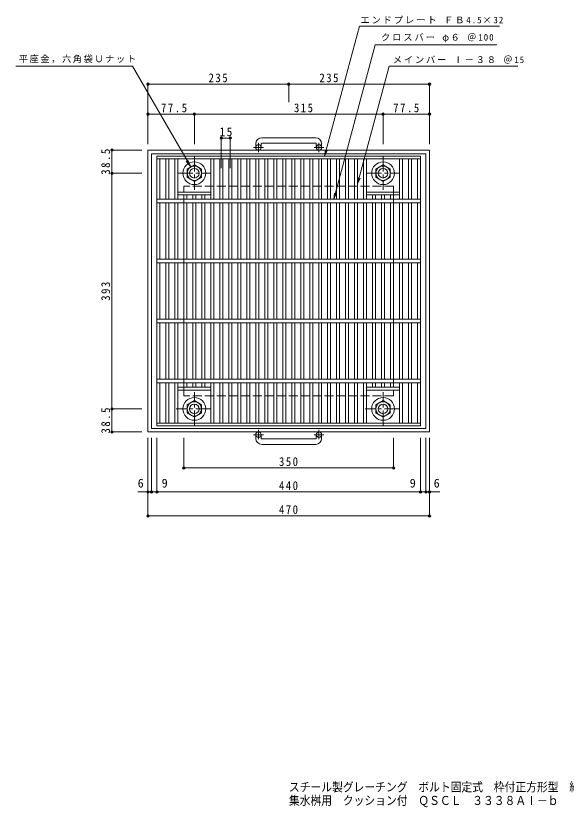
# Model space of a CAD drawing. Units: millimetres at full size, sheet at 1:5. Extents: x -883 to 783, y -688 to 631.
# Drawn here: x -883 to 36, y -688 to 631 of the extents above; entities that cross this region are included whole.
import ezdxf
from ezdxf.enums import TextEntityAlignment as Align

# ---------------------------------------------------------------- set-up
doc = ezdxf.new("R2010")
doc.units = ezdxf.units.MM
doc.header["$LTSCALE"] = 5
doc.header["$PDMODE"] = 32
doc.header["$PDSIZE"] = 4
doc.linetypes.add('CHAIN1', pattern=[8, 5, -1, 1, -1])
doc.linetypes.add('DASHED3', pattern=[4, 3, -1])
for name, color, linetype, lineweight in [('E-1', 2, 'Continuous', 9), ('E-2', 3, 'Continuous', 9), ('E-4', 7, 'Continuous', 9), ('E-5', 7, 'Continuous', 9)]:
    doc.layers.add(name, color=color, linetype=linetype, lineweight=lineweight)
doc.layers.add('F-5_F-5ﾚｲﾔ', color=2, linetype='Continuous')
doc.styles.add('ＭＳ ゴシック', font='')
doc.styles.get('ＭＳ ゴシック').set_extended_font_data('MS Gothic')

msp = doc.modelspace()

# ---------------------------------------------------------------- linework, layer by layer
at = {"layer": 'E-1'}
for p, q in [((-382.327, 427.907), (-472.326, 427.907)), ((-482.327, 417.907), (-482.327, 411.807)), ((-473.327, 417.907), (-473.327, 411.807)), ((-472.326, 418.907), (-382.327, 418.907)), ((-381.327, 417.907), (-381.327, 411.807)), ((-372.327, 417.907), (-372.327, 411.807)), ((-192.327, 407.307), (-662.327, 407.307)), ((-662.327, -62.693), (-662.327, 407.307)), ((-198.326, 401.307), (-656.326, 401.307)), ((-656.326, -56.693), (-656.326, 401.307)), ((-198.326, 401.307), (-198.326, -56.693)), ((-192.327, 407.307), (-192.327, -62.693)), ((-596.826, 375.735), (-584.827, 382.664)), ((-596.826, 361.879), (-596.826, 375.735)), ((-584.827, 382.664), (-572.826, 375.735)), ((-572.826, 375.735), (-572.826, 361.879)), ((-281.826, 375.735), (-269.827, 382.664)), ((-281.826, 361.879), (-281.826, 375.735)), ((-269.827, 382.664), (-257.826, 375.735)), ((-257.826, 375.735), (-257.826, 361.879)), ((-584.827, 354.95), (-596.826, 361.879)), ((-572.826, 361.879), (-584.827, 354.95)), ((-269.827, 354.95), (-281.826, 361.879)), ((-257.826, 361.879), (-269.827, 354.95)), ((-192.327, -62.693), (-662.327, -62.693)), ((-198.326, -56.693), (-656.326, -56.693)), ((-482.327, -73.294), (-482.327, -67.194)), ((-473.327, -73.294), (-473.327, -67.194)), ((-472.326, -74.294), (-382.327, -74.294)), ((-381.327, -73.294), (-381.327, -67.194)), ((-372.327, -73.294), (-372.327, -67.194)), ((-382.327, -83.293), (-472.326, -83.293))]:
    msp.add_line(p, q, dxfattribs=at)
at = {"layer": 'E-1', "linetype": 'CHAIN1'}
for p, q in [((-469.664, 411.807), (-486.071, 411.807)), ((-477.827, 403.7), (-477.827, 419.297)), ((-368.664, 411.807), (-385.071, 411.807)), ((-376.826, 403.7), (-376.826, 419.297)), ((-584.827, 396.444), (-584.827, 341.17)), ((-269.827, 396.444), (-269.827, 341.17)), ((-612.463, 368.807), (-557.19, 368.807)), ((-297.463, 368.807), (-242.19, 368.807)), ((-584.827, -51.83), (-584.827, 3.443)), ((-269.827, -51.83), (-269.827, 3.443)), ((-557.19, -24.194), (-614.963, -24.194)), ((-242.19, -24.194), (-299.963, -24.194)), ((-477.827, -59.086), (-477.827, -74.683)), ((-376.826, -59.086), (-376.826, -74.683)), ((-469.664, -67.194), (-486.071, -67.194)), ((-368.664, -67.194), (-385.071, -67.194))]:
    msp.add_line(p, q, dxfattribs=at)
at = {"layer": 'E-1', "linetype": 'DASHED3'}
for p, q in [((-252.327, 347.308), (-602.326, 347.308)), ((-602.326, -2.694), (-602.326, 347.308)), ((-252.327, 347.308), (-252.327, -2.694)), ((-252.327, -2.694), (-602.326, -2.694))]:
    msp.add_line(p, q, dxfattribs=at)
at = {"layer": 'E-1'}
for points in [[(-596.827, -31.121), (-596.827, -17.265), (-584.827, -10.336), (-572.827, -17.265), (-572.827, -31.121), (-584.827, -38.05)], [(-281.827, -31.121), (-281.827, -17.265), (-269.827, -10.336), (-257.827, -17.265), (-257.827, -31.121), (-269.827, -38.05)]]:
    msp.add_lwpolyline(points, close=True, dxfattribs=at)
for centre, radius in [((-477.827, 411.807), 4.5), ((-376.827, 411.807), 4.5), ((-584.827, 368.807), 19), ((-269.827, 368.807), 19), ((-584.827, 368.807), 12), ((-584.827, 368.807), 8), ((-269.827, 368.807), 12), ((-269.827, 368.807), 8), ((-584.827, -24.194), 19), ((-584.827, -24.194), 12), ((-269.827, -24.194), 19), ((-269.827, -24.194), 12), ((-584.827, -24.194), 8), ((-269.827, -24.194), 8), ((-477.827, -67.194), 4.5), ((-376.827, -67.194), 4.5)]:
    msp.add_circle(centre, radius, dxfattribs=at)
for centre, radius, start, end in [((-472.326, 417.907), 10, 90, 180), ((-382.327, 417.907), 10, 0, 90), ((-472.326, 417.907), 1, 90, 180), ((-382.327, 417.907), 1, 0, 90), ((-472.326, -73.294), 10, 180, 270), ((-472.326, -73.294), 1, 180, 270), ((-382.327, -73.294), 10, 270, 0), ((-382.327, -73.294), 1, 270, 0)]:
    msp.add_arc(centre, radius, start, end, dxfattribs=at)
at = {"layer": 'E-2'}
for p, q in [((-647.326, 397.307), (-647.326, -52.693)), ((-647.326, 397.307), (-207.326, 397.307)), ((-647.326, 392.806), (-207.326, 392.806)), ((-642.326, 325.306), (-642.326, 392.806)), ((-632.326, 325.306), (-632.326, 392.806)), ((-627.327, 325.306), (-627.327, 392.806)), ((-617.326, 325.306), (-617.326, 392.806)), ((-612.327, 325.306), (-612.327, 392.806)), ((-557.326, 325.306), (-557.326, 392.806)), ((-552.327, 325.306), (-552.327, 392.806)), ((-542.326, 325.306), (-542.326, 392.806)), ((-537.327, 325.306), (-537.327, 392.806)), ((-527.326, 325.306), (-527.326, 392.806)), ((-522.327, 325.306), (-522.327, 392.806)), ((-512.326, 325.306), (-512.326, 392.806)), ((-507.327, 325.306), (-507.327, 392.806)), ((-497.326, 325.306), (-497.326, 392.806)), ((-492.327, 325.306), (-492.327, 392.806)), ((-482.326, 325.306), (-482.326, 392.806)), ((-477.327, 325.306), (-477.327, 392.806)), ((-467.326, 325.306), (-467.326, 392.806)), ((-462.327, 325.306), (-462.327, 392.806)), ((-452.326, 325.306), (-452.326, 392.806)), ((-447.327, 325.306), (-447.327, 392.806)), ((-437.326, 325.306), (-437.326, 392.806)), ((-432.327, 325.306), (-432.327, 392.806)), ((-422.326, 325.306), (-422.326, 392.806)), ((-417.327, 325.306), (-417.327, 392.806)), ((-407.326, 325.306), (-407.326, 392.806)), ((-402.327, 325.306), (-402.327, 392.806)), ((-392.326, 325.306), (-392.326, 392.806)), ((-387.327, 325.306), (-387.327, 392.806)), ((-377.326, 325.306), (-377.326, 392.806)), ((-372.327, 325.306), (-372.327, 392.806)), ((-362.326, 325.306), (-362.326, 392.806)), ((-357.327, 325.306), (-357.327, 392.806)), ((-347.326, 325.306), (-347.326, 392.806)), ((-342.327, 325.306), (-342.327, 392.806)), ((-332.326, 325.306), (-332.326, 392.806)), ((-327.327, 325.306), (-327.327, 392.806)), ((-317.326, 325.306), (-317.326, 392.806)), ((-312.327, 325.306), (-312.327, 392.806)), ((-302.326, 325.306), (-302.326, 392.806)), ((-297.327, 325.306), (-297.327, 392.806)), ((-242.326, 325.306), (-242.326, 392.806)), ((-237.327, 325.306), (-237.327, 392.806)), ((-227.326, 325.306), (-227.326, 392.806)), ((-222.327, 325.306), (-222.327, 392.806)), ((-212.326, 325.306), (-212.326, 392.806)), ((-612.327, 337.307), (-557.327, 337.307)), ((-612.327, 332.807), (-557.327, 332.807)), ((-602.326, 325.306), (-602.326, 332.807)), ((-597.327, 325.306), (-597.327, 332.807)), ((-587.326, 325.306), (-587.326, 332.807)), ((-582.327, 325.306), (-582.327, 332.807)), ((-572.326, 325.306), (-572.326, 332.807)), ((-567.327, 325.306), (-567.327, 332.807)), ((-297.326, 337.307), (-242.326, 337.307)), ((-297.326, 332.807), (-242.326, 332.807)), ((-287.326, 325.306), (-287.326, 332.807)), ((-282.327, 325.306), (-282.327, 332.807)), ((-272.326, 325.306), (-272.326, 332.807)), ((-267.327, 325.306), (-267.327, 332.807)), ((-257.326, 325.306), (-257.326, 332.807)), ((-252.327, 325.306), (-252.327, 332.807)), ((-207.326, 325.306), (-647.326, 325.306)), ((-207.326, 319.306), (-647.326, 319.306)), ((-642.326, 225.307), (-642.326, 319.306)), ((-632.326, 225.307), (-632.326, 319.306)), ((-627.327, 225.307), (-627.327, 319.306)), ((-617.326, 225.307), (-617.326, 319.306)), ((-612.327, 225.307), (-612.327, 319.306)), ((-602.326, 225.307), (-602.326, 319.306)), ((-597.327, 225.307), (-597.327, 319.306)), ((-587.326, 225.307), (-587.326, 319.306)), ((-582.327, 225.307), (-582.327, 319.306)), ((-572.326, 225.307), (-572.326, 319.306)), ((-567.327, 225.307), (-567.327, 319.306)), ((-557.326, 225.307), (-557.326, 319.306)), ((-552.327, 225.307), (-552.327, 319.306)), ((-542.326, 225.307), (-542.326, 319.306)), ((-537.327, 225.307), (-537.327, 319.306)), ((-527.326, 225.307), (-527.326, 319.306)), ((-522.327, 225.307), (-522.327, 319.306)), ((-512.326, 225.307), (-512.326, 319.306)), ((-507.327, 225.307), (-507.327, 319.306)), ((-497.326, 225.307), (-497.326, 319.306)), ((-492.327, 225.307), (-492.327, 319.306)), ((-482.326, 225.307), (-482.326, 319.306)), ((-477.327, 225.307), (-477.327, 319.306)), ((-467.326, 225.307), (-467.326, 319.306)), ((-462.327, 225.307), (-462.327, 319.306)), ((-452.326, 225.307), (-452.326, 319.306)), ((-447.327, 225.307), (-447.327, 319.306)), ((-437.326, 225.307), (-437.326, 319.306)), ((-432.327, 225.307), (-432.327, 319.306)), ((-422.326, 225.307), (-422.326, 319.306)), ((-417.327, 225.307), (-417.327, 319.306)), ((-407.326, 225.307), (-407.326, 319.306)), ((-402.327, 225.307), (-402.327, 319.306)), ((-392.326, 225.307), (-392.326, 319.306)), ((-387.327, 225.307), (-387.327, 319.306)), ((-377.326, 225.307), (-377.326, 319.306)), ((-372.327, 225.307), (-372.327, 319.306)), ((-362.326, 225.307), (-362.326, 319.306)), ((-357.327, 225.307), (-357.327, 319.306)), ((-347.326, 225.307), (-347.326, 319.306)), ((-342.327, 225.307), (-342.327, 319.306)), ((-332.326, 225.307), (-332.326, 319.306)), ((-327.327, 225.307), (-327.327, 319.306)), ((-317.326, 225.307), (-317.326, 319.306)), ((-312.327, 225.307), (-312.327, 319.306)), ((-302.326, 225.307), (-302.326, 319.306)), ((-297.327, 225.307), (-297.327, 319.306)), ((-287.326, 225.307), (-287.326, 319.306)), ((-282.327, 225.307), (-282.327, 319.306)), ((-272.326, 225.307), (-272.326, 319.306)), ((-267.327, 225.307), (-267.327, 319.306)), ((-257.326, 225.307), (-257.326, 319.306)), ((-252.327, 225.307), (-252.327, 319.306)), ((-242.326, 225.307), (-242.326, 319.306)), ((-237.327, 225.307), (-237.327, 319.306)), ((-227.326, 225.307), (-227.326, 319.306)), ((-222.327, 225.307), (-222.327, 319.306)), ((-212.326, 225.307), (-212.326, 319.306)), ((-207.326, 225.306), (-647.326, 225.306)), ((-207.326, 219.306), (-647.326, 219.306)), ((-642.326, 125.307), (-642.326, 219.306)), ((-632.326, 125.307), (-632.326, 219.306)), ((-627.327, 125.307), (-627.327, 219.306)), ((-617.326, 125.307), (-617.326, 219.306)), ((-612.327, 125.307), (-612.327, 219.306)), ((-602.326, 125.307), (-602.326, 219.306)), ((-597.327, 125.307), (-597.327, 219.306)), ((-587.326, 125.307), (-587.326, 219.306)), ((-582.327, 125.307), (-582.327, 219.306)), ((-572.326, 125.307), (-572.326, 219.306)), ((-567.327, 125.307), (-567.327, 219.306)), ((-557.326, 125.307), (-557.326, 219.306)), ((-552.327, 125.307), (-552.327, 219.306)), ((-542.326, 125.307), (-542.326, 219.306)), ((-537.327, 125.307), (-537.327, 219.306)), ((-527.326, 125.307), (-527.326, 219.306)), ((-522.327, 125.307), (-522.327, 219.306)), ((-512.326, 125.307), (-512.326, 219.306)), ((-507.327, 125.307), (-507.327, 219.306)), ((-497.326, 125.307), (-497.326, 219.306)), ((-492.327, 125.307), (-492.327, 219.306)), ((-482.326, 125.307), (-482.326, 219.306)), ((-477.327, 125.307), (-477.327, 219.306)), ((-467.326, 125.307), (-467.326, 219.306)), ((-462.327, 125.307), (-462.327, 219.306)), ((-452.326, 125.307), (-452.326, 219.306)), ((-447.327, 125.307), (-447.327, 219.306)), ((-437.326, 125.307), (-437.326, 219.306)), ((-432.327, 125.307), (-432.327, 219.306)), ((-422.326, 125.307), (-422.326, 219.306)), ((-417.327, 125.307), (-417.327, 219.306)), ((-407.326, 125.307), (-407.326, 219.306)), ((-402.327, 125.307), (-402.327, 219.306)), ((-392.326, 125.307), (-392.326, 219.306)), ((-387.327, 125.307), (-387.327, 219.306)), ((-377.326, 125.307), (-377.326, 219.306)), ((-372.327, 125.307), (-372.327, 219.306)), ((-362.326, 125.307), (-362.326, 219.306)), ((-357.327, 125.307), (-357.327, 219.306)), ((-347.326, 125.307), (-347.326, 219.306)), ((-342.327, 125.307), (-342.327, 219.306)), ((-332.326, 125.307), (-332.326, 219.306)), ((-327.327, 125.307), (-327.327, 219.306)), ((-317.326, 125.307), (-317.326, 219.306)), ((-312.327, 125.307), (-312.327, 219.306)), ((-302.326, 125.307), (-302.326, 219.306)), ((-297.327, 125.307), (-297.327, 219.306)), ((-287.326, 125.307), (-287.326, 219.306)), ((-282.327, 125.307), (-282.327, 219.306)), ((-272.326, 125.307), (-272.326, 219.306)), ((-267.327, 125.307), (-267.327, 219.306)), ((-257.326, 125.307), (-257.326, 219.306)), ((-252.327, 125.307), (-252.327, 219.306)), ((-242.326, 125.307), (-242.326, 219.306)), ((-237.327, 125.307), (-237.327, 219.306)), ((-227.326, 125.307), (-227.326, 219.306)), ((-222.327, 125.307), (-222.327, 219.306)), ((-212.326, 125.307), (-212.326, 219.306)), ((-207.326, 125.307), (-647.326, 125.307)), ((-207.326, 119.306), (-647.326, 119.306)), ((-642.326, 25.306), (-642.326, 119.306)), ((-632.326, 25.306), (-632.326, 119.306)), ((-627.327, 25.306), (-627.327, 119.306)), ((-617.326, 25.306), (-617.326, 119.306)), ((-612.327, 25.306), (-612.327, 119.306)), ((-602.326, 25.306), (-602.326, 119.306)), ((-597.327, 25.306), (-597.327, 119.306)), ((-587.326, 25.306), (-587.326, 119.306)), ((-582.327, 25.306), (-582.327, 119.306)), ((-572.326, 25.306), (-572.326, 119.306)), ((-567.327, 25.306), (-567.327, 119.306)), ((-557.326, 25.306), (-557.326, 119.306)), ((-552.327, 25.306), (-552.327, 119.306)), ((-542.326, 25.306), (-542.326, 119.306)), ((-537.327, 25.306), (-537.327, 119.306)), ((-527.326, 25.306), (-527.326, 119.306)), ((-522.327, 25.306), (-522.327, 119.306)), ((-512.326, 25.306), (-512.326, 119.306)), ((-507.327, 25.306), (-507.327, 119.306)), ((-497.326, 25.306), (-497.326, 119.306)), ((-492.327, 25.306), (-492.327, 119.306)), ((-482.326, 25.306), (-482.326, 119.306)), ((-477.327, 25.306), (-477.327, 119.306)), ((-467.326, 25.306), (-467.326, 119.306)), ((-462.327, 25.306), (-462.327, 119.306)), ((-452.326, 25.306), (-452.326, 119.306)), ((-447.327, 25.306), (-447.327, 119.306)), ((-437.326, 25.306), (-437.326, 119.306)), ((-432.327, 25.306), (-432.327, 119.306)), ((-422.326, 25.306), (-422.326, 119.306)), ((-417.327, 25.306), (-417.327, 119.306)), ((-407.326, 25.306), (-407.326, 119.306)), ((-402.327, 25.306), (-402.327, 119.306)), ((-392.326, 25.306), (-392.326, 119.306)), ((-387.327, 25.306), (-387.327, 119.306)), ((-377.326, 25.306), (-377.326, 119.306)), ((-372.327, 25.306), (-372.327, 119.306)), ((-362.326, 25.306), (-362.326, 119.306)), ((-357.327, 25.306), (-357.327, 119.306)), ((-347.326, 25.306), (-347.326, 119.306)), ((-342.327, 25.306), (-342.327, 119.306)), ((-332.326, 25.306), (-332.326, 119.306)), ((-327.327, 25.306), (-327.327, 119.306)), ((-317.326, 25.306), (-317.326, 119.306)), ((-312.327, 25.306), (-312.327, 119.306)), ((-302.326, 25.306), (-302.326, 119.306)), ((-297.327, 25.306), (-297.327, 119.306)), ((-287.326, 25.306), (-287.326, 119.306)), ((-282.327, 25.306), (-282.327, 119.306)), ((-272.326, 25.306), (-272.326, 119.306)), ((-267.327, 25.306), (-267.327, 119.306)), ((-257.326, 25.306), (-257.326, 119.306)), ((-252.327, 25.306), (-252.327, 119.306)), ((-242.326, 25.306), (-242.326, 119.306)), ((-237.327, 25.306), (-237.327, 119.306)), ((-227.326, 25.306), (-227.326, 119.306)), ((-222.327, 25.306), (-222.327, 119.306)), ((-212.326, 25.306), (-212.326, 119.306)), ((-207.326, 25.307), (-647.326, 25.307)), ((-207.326, 19.307), (-647.326, 19.307)), ((-642.326, -48.193), (-642.326, 19.307)), ((-632.326, -48.193), (-632.326, 19.307)), ((-627.327, -48.193), (-627.327, 19.307)), ((-617.326, -48.193), (-617.326, 19.307)), ((-612.327, -48.193), (-612.327, 19.307)), ((-602.326, 11.807), (-602.326, 19.307)), ((-597.327, 11.807), (-597.327, 19.307)), ((-587.326, 11.807), (-587.326, 19.307)), ((-582.327, 11.807), (-582.327, 19.307)), ((-572.326, 11.807), (-572.326, 19.307)), ((-567.327, 11.807), (-567.327, 19.307)), ((-557.326, -48.193), (-557.326, 19.307)), ((-552.327, -48.193), (-552.327, 19.307)), ((-542.326, -48.193), (-542.326, 19.307)), ((-537.327, -48.193), (-537.327, 19.307)), ((-527.326, -48.193), (-527.326, 19.307)), ((-522.327, -48.193), (-522.327, 19.307)), ((-512.326, -48.193), (-512.326, 19.307)), ((-507.327, -48.193), (-507.327, 19.307)), ((-497.326, -48.193), (-497.326, 19.307)), ((-492.327, -48.193), (-492.327, 19.307)), ((-482.326, -48.193), (-482.326, 19.307)), ((-477.327, -48.193), (-477.327, 19.307)), ((-467.326, -48.193), (-467.326, 19.307)), ((-462.327, -48.193), (-462.327, 19.307)), ((-452.326, -48.193), (-452.326, 19.307)), ((-447.327, -48.193), (-447.327, 19.307)), ((-437.326, -48.193), (-437.326, 19.307)), ((-432.327, -48.193), (-432.327, 19.307)), ((-422.326, -48.193), (-422.326, 19.307)), ((-417.327, -48.193), (-417.327, 19.307)), ((-407.326, -48.193), (-407.326, 19.307)), ((-402.327, -48.193), (-402.327, 19.307)), ((-392.326, -48.193), (-392.326, 19.307)), ((-387.327, -48.193), (-387.327, 19.307)), ((-377.326, -48.193), (-377.326, 19.307)), ((-372.327, -48.193), (-372.327, 19.307)), ((-362.326, -48.193), (-362.326, 19.307)), ((-357.327, -48.193), (-357.327, 19.307)), ((-347.326, -48.193), (-347.326, 19.307)), ((-342.327, -48.193), (-342.327, 19.307)), ((-332.326, -48.193), (-332.326, 19.307)), ((-327.327, -48.193), (-327.327, 19.307)), ((-317.326, -48.193), (-317.326, 19.307)), ((-312.327, -48.193), (-312.327, 19.307)), ((-302.326, -48.193), (-302.326, 19.307)), ((-297.327, -48.193), (-297.327, 19.307)), ((-287.326, 11.807), (-287.326, 19.307)), ((-282.327, 11.807), (-282.327, 19.307)), ((-272.326, 11.807), (-272.326, 19.307)), ((-267.327, 11.807), (-267.327, 19.307)), ((-257.326, 11.807), (-257.326, 19.307)), ((-252.327, 11.807), (-252.327, 19.307)), ((-242.326, -48.193), (-242.326, 19.307)), ((-237.327, -48.193), (-237.327, 19.307)), ((-227.326, -48.193), (-227.326, 19.307)), ((-222.327, -48.193), (-222.327, 19.307)), ((-212.326, -48.193), (-212.326, 19.307)), ((-612.327, 11.807), (-557.327, 11.807)), ((-612.327, 7.307), (-557.327, 7.307)), ((-297.326, 11.807), (-242.326, 11.807)), ((-297.326, 7.307), (-242.326, 7.307)), ((-207.326, -48.193), (-647.326, -48.193)), ((-207.326, -52.693), (-647.326, -52.693))]:
    msp.add_line(p, q, dxfattribs=at)
msp.add_lwpolyline([(-207.326, 397.307), (-207.326, 328.576), (-207.326, -52.693)], dxfattribs=at)
at = {"layer": 'E-4'}
for p, q in [((-662.327, 518.807), (-662.327, 417.307)), ((-662.327, 517.307), (-427.327, 517.307)), ((-427.327, 518.807), (-427.327, 487.307)), ((-427.327, 517.307), (-192.327, 517.307)), ((-192.327, 518.807), (-192.327, 417.307)), ((-662.327, 467.307), (-584.827, 467.307)), ((-584.827, 468.807), (-584.827, 417.307)), ((-584.827, 467.307), (-269.827, 467.307)), ((-269.827, 468.807), (-269.827, 417.307)), ((-269.827, 467.307), (-192.327, 467.307)), ((-539.796, 428.807), (-539.796, 377.307)), ((-539.796, 427.307), (-524.857, 427.307)), ((-524.857, 428.807), (-524.857, 377.307)), ((-723.827, 407.307), (-672.327, 407.307)), ((-722.327, 407.307), (-722.327, 368.807)), ((-723.827, 368.807), (-672.327, 368.807)), ((-722.327, 368.807), (-722.327, -24.194)), ((-723.827, -24.194), (-672.327, -24.194)), ((-722.327, -24.194), (-722.327, -62.693)), ((-723.827, -62.693), (-672.327, -62.693)), ((-662.327, -204.193), (-662.327, -72.693)), ((-656.326, -164.193), (-656.326, -72.693)), ((-647.326, -164.193), (-647.326, -72.693)), ((-602.326, -124.193), (-602.326, -72.693)), ((-252.327, -124.193), (-252.327, -72.693)), ((-207.326, -164.193), (-207.326, -72.693)), ((-198.326, -164.193), (-198.326, -72.693)), ((-192.327, -204.193), (-192.327, -72.693)), ((-602.326, -122.693), (-252.327, -122.693)), ((-662.327, -162.693), (-679.326, -162.693)), ((-662.327, -162.693), (-656.326, -162.693)), ((-656.326, -162.693), (-647.326, -162.693)), ((-647.326, -162.693), (-207.326, -162.693)), ((-207.326, -162.693), (-198.326, -162.693)), ((-198.326, -162.693), (-192.327, -162.693)), ((-192.327, -162.693), (-175.327, -162.693)), ((-662.327, -202.693), (-192.327, -202.693))]:
    msp.add_line(p, q, dxfattribs=at)
for p in [(-662.327, 517.307), (-427.327, 517.307), (-192.327, 517.307), (-662.327, 467.307), (-584.827, 467.307), (-269.827, 467.307), (-192.327, 467.307), (-539.796, 427.307), (-524.857, 427.307), (-722.327, 407.307), (-722.327, 368.807), (-722.327, -24.194), (-722.327, -62.693), (-602.326, -122.693), (-252.327, -122.693), (-662.327, -162.693), (-656.326, -162.693), (-647.326, -162.693), (-207.326, -162.693), (-198.326, -162.693), (-192.327, -162.693), (-662.327, -202.693), (-192.327, -202.693)]:
    msp.add_point(p, dxfattribs=at)
at = {"layer": 'E-5'}
for p, q in [((-352.177, 325.306), (-283.202, 582.723)), ((-283.202, 582.723), (-79.867, 582.723)), ((-687.776, 547.307), (-882.776, 547.307)), ((-687.776, 547.307), (-590.746, 379.246)), ((-367.327, 397.307), (-365.967, 407.634)), ((-367.327, 397.307), (-363.34, 406.93)), ((-590.746, 379.246), (-598.355, 389.163)), ((-590.746, 379.246), (-595.529, 390.794)), ((-312.327, 351.152), (-310.967, 361.48)), ((-312.327, 351.152), (-308.341, 360.776)), ((-352.177, 325.306), (-350.817, 335.634)), ((-352.177, 325.306), (-348.19, 334.93))]:
    msp.add_line(p, q, dxfattribs=at)
for points in [[(-367.327, 397.307), (-309.271, 613.974), (-75.645, 613.974)], [(-312.327, 351.152), (-259.767, 547.307), (-44.856, 547.307)]]:
    msp.add_lwpolyline(points, dxfattribs=at)

# ---------------------------------------------------------------- texts
at = {"layer": 'E-4', "color": 2, "style": 'ＭＳ ゴシック'}
for s, p in [('6', (-679.326, -159.693)), ('9', (-639.326, -159.693)), ('9', (-225.326, -159.693)), ('6', (-185.327, -159.693))]:
    msp.add_text(s, height=14.66, dxfattribs=at).set_placement(p, align=Align.BOTTOM_LEFT)
at = {"layer": 'E-4', "color": 2, "char_height": 14.66, "attachment_point": 7, "style": 'ＭＳ ゴシック'}
for s, insert in [('\\T1.27;\\W0.9;235', (-561.077, 520.307)), ('\\T1.27;\\W0.9;235', (-376.077, 520.307)), ('\\T1.28;\\W0.9;77.5', (-640.452, 470.307)), ('\\T1.27;\\W0.9;315', (-418.577, 470.307)), ('\\T1.28;\\W0.9;77.5', (-252.952, 470.307)), ('\\T1.27;\\W0.95;15', (-542.952, 430.307)), ('\\T1.27;\\W0.9;350', (-443.576, -119.693)), ('\\T1.27;\\W0.9;440', (-443.576, -159.693)), ('\\T1.27;\\W0.9;470', (-443.577, -199.693))]:
    msp.add_mtext(s, dxfattribs=dict(at, insert=insert))
at = {"layer": 'E-4', "color": 2, "char_height": 14.66, "attachment_point": 7, "rotation": 90, "style": 'ＭＳ ゴシック'}
for s, insert in [('\\T1.28;\\W0.9;38.5', (-725.327, 366.182)), ('\\T1.27;\\W0.9;393', (-725.327, 156.057)), ('\\T1.28;\\W0.9;38.5', (-725.327, -65.318))]:
    msp.add_mtext(s, dxfattribs=dict(at, insert=insert))
at = {"layer": 'E-5', "char_height": 11, "attachment_point": 7, "style": 'ＭＳ ゴシック'}
for s, insert in [('\\T1.21;エンドプレート\\~ＦＢ4.5×32', (-307.682, 618.14)), ('\\T1.21;クロスバー\\~φ６\\~＠100', (-273.251, 586.89)), ('\\T1.17;平座金，六角袋Ｕナット', (-877.776, 552.307)), ('\\T1.2;メインバー\\~Ⅰ－３８\\~＠15', (-253.606, 551.473))]:
    msp.add_mtext(s, dxfattribs=dict(at, insert=insert))
at = {"layer": 'F-5_F-5ﾚｲﾔ', "style": 'ＭＳ ゴシック', "width": 0.9}
for s, p in [('スチール製グレーチング\u3000ボルト固定式\u3000枠付正方形型\u3000細目プレーンタイプ', (-426.973, -666.554)), ('集水桝用\u3000クッション付\u3000ＱＳＣＬ\u3000３３３８ＡⅠ－ｂ', (-426.973, -689.054))]:
    msp.add_text(s, height=14.66, dxfattribs=at).set_placement(p, align=Align.BOTTOM_LEFT)

doc.saveas('drawing.dxf')
